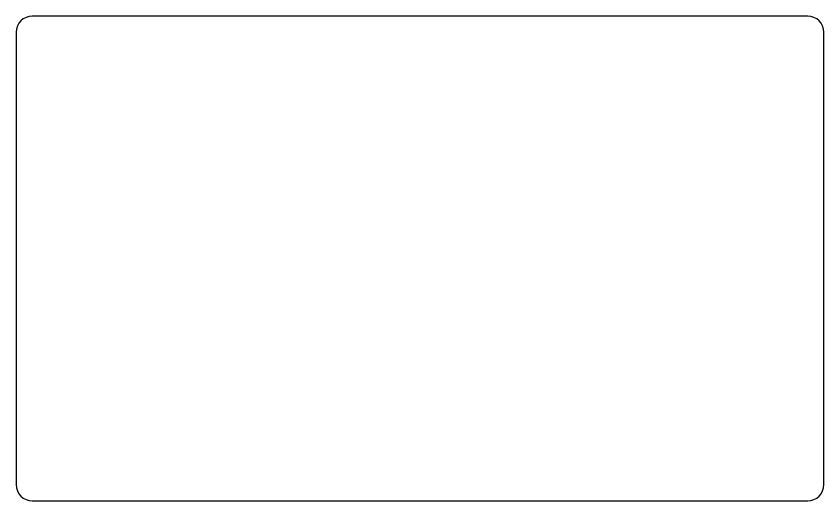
# Model space of a CAD drawing. Header units: millimetres. Extents: x 473 to 3963, y -1329 to 3488.
# Drawn here: x 627.9 to 727.9, y 1430 to 1490 of the extents above; entities that cross this region are included whole.
import ezdxf

# ---------------------------------------------------------------- set-up
doc = ezdxf.new("R2010")
doc.units = ezdxf.units.MM
doc.header["$LTSCALE"] = 392.37
doc.layers.get('0').update_dxf_attribs({"linetype": 'CONTINUOUS'})

msp = doc.modelspace()

# ---------------------------------------------------------------- linework, layer by layer
at = {"linetype": 'Continuous'}
for p, q in [((725.88, 1489.97), (629.88, 1489.97)), ((627.88, 1487.97), (627.88, 1431.97)), ((727.88, 1431.97), (727.88, 1487.97)), ((629.88, 1429.97), (725.88, 1429.97))]:
    msp.add_line(p, q, dxfattribs=at)
for centre, start, end in [((629.88, 1487.97), 90, 180), ((725.88, 1487.97), 0, 90), ((629.88, 1431.97), 180, 270), ((725.88, 1431.97), 270, 360)]:
    msp.add_arc(centre, 2, start, end, dxfattribs=at)

doc.saveas('drawing.dxf')
